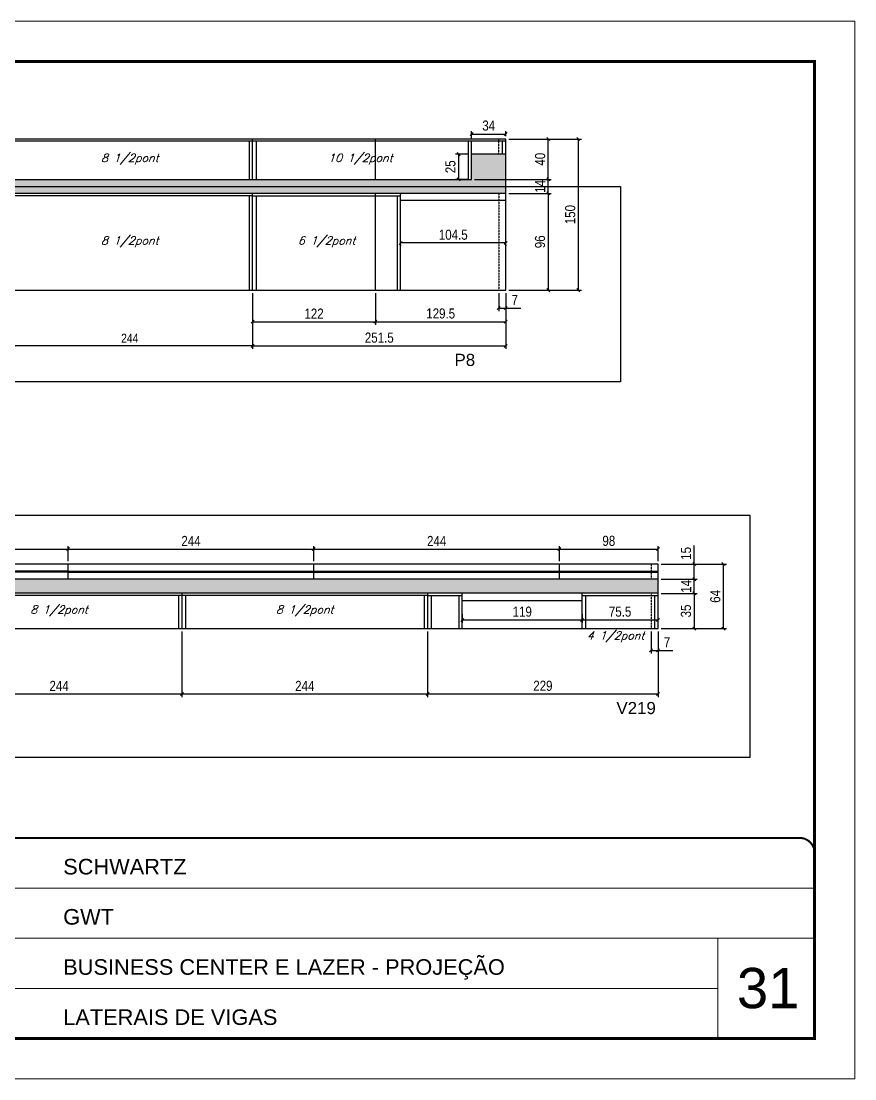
# Model space of a CAD drawing. Extents: x 2603 to 22413, y 1253 to 30260.
# Drawn here: x 6443 to 7271, y 20779 to 21829 of the extents above; entities that cross this region are included whole.
import ezdxf

# ---------------------------------------------------------------- set-up
doc = ezdxf.new("R2010")
doc.units = 0
for name, pattern in [('CONTINUO', [0]), ('DASHED', [0.75, 0.5, -0.25]), ('HIDDEN', [0.375, 0.25, -0.125])]:
    doc.linetypes.add(name, pattern=pattern)
for name, color, linetype in [('5', 5, 'Continuous'), ('COTA', 241, 'Continuous'), ('Painéis', 200, 'Continuous'), ('SARR_2.2x7', 40, 'Continuous'), ('SARR_3.5x7', 81, 'Continuous'), ('texto', 7, 'Continuous')]:
    doc.layers.add(name, color=color, linetype=linetype)
for name, color, linetype, lineweight in [('CARIMBO', 255, 'Continuous', 9), ('Folhas', 255, 'Continuous', 9), ('SARRAFO DE PRESSAO', 251, 'DASHED', 9)]:
    doc.layers.add(name, color=color, linetype=linetype, lineweight=lineweight)
doc.styles.add('ARIAL', font='arial.ttf')
doc.styles.add('COTA TECNICA', font='techl___.ttf', dxfattribs={"height": 10})
doc.styles.add('COTA TECNICA-50', font='techl___.ttf', dxfattribs={"height": 9})
doc.styles.add('Romans', font='romans.shx')
doc.styles.get("Standard").update_dxf_attribs({"font": 'arial.ttf'})
doc.dimstyles.new('COTA PAINEL-50', dxfattribs={"dimtxt": 9, "dimasz": 3, "dimexe": 3, "dimexo": 3, "dimgap": 3, "dimtad": 1, "dimdec": 1, "dimzin": 12, "dimdsep": 46, "dimtxsty": 'COTA TECNICA-50', "dimblk1": 'OBLIQUE', "dimblk2": 'OBLIQUE', "dimsah": 1, "dimcen": 0.9, "dimclrd": 4, "dimclre": 4, "dimclrt": 240, "dimadec": 1, "dimazin": 3, "dimtfac": 1, "dimtdec": 1, "dimtmove": 0, "dimatfit": 3, "dimfxl": 1, "dimtolj": 1, "dimtzin": 12, "dimarcsym": 0})
doc.dimstyles.new('PAINEL', dxfattribs={"dimtxt": 10, "dimasz": 3, "dimexe": 3, "dimexo": 3, "dimgap": 3, "dimtad": 1, "dimdec": 1, "dimzin": 12, "dimdsep": 46, "dimtxsty": 'COTA TECNICA', "dimblk1": 'OBLIQUE', "dimblk2": 'OBLIQUE', "dimsah": 1, "dimcen": 0.9, "dimclrd": 4, "dimclre": 4, "dimclrt": 240, "dimadec": 1, "dimazin": 3, "dimtfac": 1, "dimtdec": 1, "dimtmove": 0, "dimatfit": 3, "dimfxl": 1, "dimtolj": 1, "dimtzin": 12, "dimarcsym": 0})

# ---------------------------------------------------------------- blocks, each defined once
blk = doc.blocks.new('9999999999')
at = {"color": 30, "linetype": 'CONTINUO'}
for p, q in [((98564.6, 34379.6), (99584, 34379.6)), ((98564.6, 34329.8), (99488, 34329.8)), ((99584, 34329.8), (99488, 34329.8)), ((99488, 34329.8), (99488, 34230.2)), ((98564.6, 34280), (99488, 34280))]:
    blk.add_line(p, q, dxfattribs=at)
at = {"color": 30, "linetype": 'CONTINUO', "const_width": 2}
blk.add_lwpolyline([(99584, 34230.2), (99584, 34414.4, 0.414214), (99569, 34429.4), (98229, 34429.4, 0.414214), (98214, 34414.4), (98214, 34245.2, 0.414214), (98229, 34230.2), (99584, 34230.2)], format="xyb", dxfattribs=at)
at = {"layer": 'Folhas'}
blk.add_lwpolyline([(98139, 34190.2), (99624, 34190.2), (99624, 35240.2), (98139, 35240.2)], close=True, dxfattribs=at)
at = {"layer": 'Folhas', "color": 30, "const_width": 3}
blk.add_lwpolyline([(98214, 34230.2), (99584, 34230.2), (99584, 35200.2), (98214, 35200.2)], close=True, dxfattribs=at)
at = {"color": 7, "linetype": 'Continuous', "ltscale": 5, "style": 'ARIAL'}
for s, height, p in [('SCHWARTZ', 15.48, (98837.7, 34393.1)), ('GWT', 15.48, (98837.7, 34343.3)), ('BUSINESS CENTER E LAZER - PROJEÇÃO', 15.483, (98837.7, 34293.5)), ('LATERAIS DE VIGAS', 15.483, (98837.7, 34243.7))]:
    blk.add_text(s, height=height, dxfattribs=at).set_placement(p)
blk = doc.blocks.new('_Oblique')
at = {"color": 0, "linetype": 'ByBlock', "lineweight": -2}
blk.add_line((-0.5, -0.5), (0.5, 0.5), dxfattribs=at)
blk = doc.blocks.new('*D447')
at = {"layer": 'COTA', "color": 4, "linetype": 'ByBlock', "lineweight": -2, "transparency": 16777216}
for p, q in [((6429.3, 21559.1), (6429.3, 21503.8)), ((6673.3, 21559.1), (6673.3, 21503.8)), ((6673.3, 21506.8), (6429.3, 21506.8))]:
    blk.add_line(p, q, dxfattribs=at)
at = {"layer": 'Defpoints', "color": 0, "linetype": 'ByBlock', "transparency": 16777216}
for p in [(6429.3, 21562.1), (6673.3, 21562.1), (6429.3, 21506.8)]:
    blk.add_point(p, dxfattribs=at)
at = {"layer": 'COTA', "color": 4, "linetype": 'ByBlock', "lineweight": -2, "transparency": 16777216, "xscale": 3, "yscale": 3, "zscale": 3, "rotation": 180}
blk.add_blockref('_Oblique', (6429.3, 21506.8), dxfattribs=at)
at = {"layer": 'COTA', "color": 4, "linetype": 'ByBlock', "lineweight": -2, "transparency": 16777216, "xscale": 3, "yscale": 3, "zscale": 3}
blk.add_blockref('_Oblique', (6673.3, 21506.8), dxfattribs=at)
at = {"layer": 'COTA', "color": 240, "linetype": 'ByBlock', "transparency": 16777216, "insert": (6551.3, 21514.4), "char_height": 9, "attachment_point": 5, "style": 'COTA TECNICA-50'}
blk.add_mtext('\\A1;244', dxfattribs=at)
blk = doc.blocks.new('*D449')
at = {"layer": 'COTA', "color": 4, "linetype": 'ByBlock', "lineweight": -2, "transparency": 16777216}
for p, q in [((6673.3, 21559.1), (6673.3, 21503.8)), ((6924.8, 21559.1), (6924.8, 21503.8)), ((6673.3, 21506.8), (6924.8, 21506.8))]:
    blk.add_line(p, q, dxfattribs=at)
at = {"layer": 'Defpoints', "color": 0, "linetype": 'ByBlock', "transparency": 16777216}
for p in [(6673.3, 21562.1), (6924.8, 21562.1), (6924.8, 21506.8)]:
    blk.add_point(p, dxfattribs=at)
at = {"layer": 'COTA', "color": 4, "linetype": 'ByBlock', "lineweight": -2, "transparency": 16777216, "xscale": 3, "yscale": 3, "zscale": 3, "rotation": 180}
blk.add_blockref('_Oblique', (6673.3, 21506.8), dxfattribs=at)
at = {"layer": 'COTA', "color": 4, "linetype": 'ByBlock', "lineweight": -2, "transparency": 16777216, "xscale": 3, "yscale": 3, "zscale": 3}
blk.add_blockref('_Oblique', (6924.8, 21506.8), dxfattribs=at)
at = {"layer": 'COTA', "color": 240, "linetype": 'ByBlock', "transparency": 16777216, "insert": (6799.1, 21514.9), "char_height": 10, "attachment_point": 5, "style": 'COTA TECNICA'}
blk.add_mtext('\\A1;251.5', dxfattribs=at)
blk = doc.blocks.new('*D2458')
at = {"layer": 'COTA', "color": 4, "linetype": 'ByBlock', "lineweight": -2, "transparency": 16777216}
for p, q in [((6890.8, 21712.9), (6890.8, 21720.1)), ((6890.8, 21717.1), (6924.8, 21717.1)), ((6924.8, 21715.1), (6924.8, 21720.1))]:
    blk.add_line(p, q, dxfattribs=at)
at = {"layer": 'Defpoints', "color": 0, "linetype": 'ByBlock', "transparency": 16777216}
for p in [(6924.8, 21717.1), (6890.8, 21709.9), (6924.8, 21712.1)]:
    blk.add_point(p, dxfattribs=at)
at = {"layer": 'COTA', "color": 4, "linetype": 'ByBlock', "lineweight": -2, "transparency": 16777216, "xscale": 3, "yscale": 3, "zscale": 3, "rotation": 180}
blk.add_blockref('_Oblique', (6890.8, 21717.1), dxfattribs=at)
at = {"layer": 'COTA', "color": 4, "linetype": 'ByBlock', "lineweight": -2, "transparency": 16777216, "xscale": 3, "yscale": 3, "zscale": 3}
blk.add_blockref('_Oblique', (6924.8, 21717.1), dxfattribs=at)
at = {"layer": 'COTA', "color": 240, "linetype": 'ByBlock', "transparency": 16777216, "insert": (6907.8, 21725.4), "char_height": 10, "attachment_point": 5, "style": 'COTA TECNICA'}
blk.add_mtext('\\A1;34', dxfattribs=at)
blk = doc.blocks.new('*D2459')
at = {"layer": 'COTA', "color": 4, "linetype": 'ByBlock', "lineweight": -2, "transparency": 16777216}
for p, q in [((6887.8, 21697.1), (6874.9, 21697.1)), ((6877.9, 21697.1), (6877.9, 21672.1)), ((6887.8, 21672.1), (6874.9, 21672.1))]:
    blk.add_line(p, q, dxfattribs=at)
at = {"layer": 'Defpoints', "color": 0, "linetype": 'ByBlock', "transparency": 16777216}
for p in [(6890.8, 21697.1), (6877.9, 21672.1), (6890.8, 21672.1)]:
    blk.add_point(p, dxfattribs=at)
at = {"layer": 'COTA', "color": 4, "linetype": 'ByBlock', "lineweight": -2, "transparency": 16777216, "xscale": 3, "yscale": 3, "zscale": 3}
for p, rotation in [((6877.9, 21697.1), 90), ((6877.9, 21672.1), 270)]:
    blk.add_blockref('_Oblique', p, dxfattribs=dict(at, rotation=rotation))
at = {"layer": 'COTA', "color": 240, "linetype": 'ByBlock', "transparency": 16777216, "insert": (6869.8, 21684.6), "char_height": 10, "attachment_point": 5, "rotation": 90, "style": 'COTA TECNICA'}
blk.add_mtext('\\A1;25', dxfattribs=at)
blk = doc.blocks.new('*D2460')
at = {"layer": 'COTA', "color": 4, "linetype": 'ByBlock', "lineweight": -2, "transparency": 16777216}
for p, q in [((6917.8, 21559.1), (6917.8, 21541.3)), ((6924.8, 21559.1), (6924.8, 21541.3)), ((6917.8, 21544.3), (6924.8, 21544.3)), ((6924.8, 21544.3), (6939.6, 21544.3))]:
    blk.add_line(p, q, dxfattribs=at)
at = {"layer": 'Defpoints', "color": 0, "linetype": 'ByBlock', "transparency": 16777216}
for p in [(6917.8, 21562.1), (6924.8, 21562.1), (6924.8, 21544.3)]:
    blk.add_point(p, dxfattribs=at)
at = {"layer": 'COTA', "color": 4, "linetype": 'ByBlock', "lineweight": -2, "transparency": 16777216, "xscale": 3, "yscale": 3, "zscale": 3, "rotation": 180}
blk.add_blockref('_Oblique', (6917.8, 21544.3), dxfattribs=at)
at = {"layer": 'COTA', "color": 4, "linetype": 'ByBlock', "lineweight": -2, "transparency": 16777216, "xscale": 3, "yscale": 3, "zscale": 3}
blk.add_blockref('_Oblique', (6924.8, 21544.3), dxfattribs=at)
at = {"layer": 'COTA', "color": 240, "linetype": 'ByBlock', "transparency": 16777216, "insert": (6933.7, 21552.4), "char_height": 10, "attachment_point": 5, "style": 'COTA TECNICA'}
blk.add_mtext('\\A1;7', dxfattribs=at)
blk = doc.blocks.new('*D2493')
at = {"layer": 'COTA', "color": 4, "linetype": 'ByBlock', "lineweight": -2, "transparency": 16777216}
for p, q in [((6927.8, 21658.1), (6970, 21658.1)), ((6967, 21658.1), (6967, 21562.1)), ((6927.8, 21562.1), (6970, 21562.1))]:
    blk.add_line(p, q, dxfattribs=at)
at = {"layer": 'Defpoints', "color": 0, "linetype": 'ByBlock', "transparency": 16777216}
for p in [(6924.8, 21658.1), (6924.8, 21562.1), (6967, 21562.1)]:
    blk.add_point(p, dxfattribs=at)
at = {"layer": 'COTA', "color": 4, "linetype": 'ByBlock', "lineweight": -2, "transparency": 16777216, "xscale": 3, "yscale": 3, "zscale": 3}
for p, rotation in [((6967, 21658.1), 90), ((6967, 21562.1), 270)]:
    blk.add_blockref('_Oblique', p, dxfattribs=dict(at, rotation=rotation))
at = {"layer": 'COTA', "color": 240, "linetype": 'ByBlock', "transparency": 16777216, "insert": (6958.8, 21610.1), "char_height": 10, "attachment_point": 5, "rotation": 90, "style": 'COTA TECNICA'}
blk.add_mtext('\\A1;96', dxfattribs=at)
blk = doc.blocks.new('*D2494')
at = {"layer": 'COTA', "color": 4, "linetype": 'ByBlock', "lineweight": -2, "transparency": 16777216}
for p, q in [((6893.8, 21672.1), (6970, 21672.1)), ((6967, 21658.1), (6967, 21672.1)), ((6927.8, 21658.1), (6970, 21658.1))]:
    blk.add_line(p, q, dxfattribs=at)
at = {"layer": 'Defpoints', "color": 0, "linetype": 'ByBlock', "transparency": 16777216}
for p in [(6890.8, 21672.1), (6967, 21672.1), (6924.8, 21658.1)]:
    blk.add_point(p, dxfattribs=at)
at = {"layer": 'COTA', "color": 4, "linetype": 'ByBlock', "lineweight": -2, "transparency": 16777216, "xscale": 3, "yscale": 3, "zscale": 3}
for p, rotation in [((6967, 21672.1), 90), ((6967, 21658.1), 270)]:
    blk.add_blockref('_Oblique', p, dxfattribs=dict(at, rotation=rotation))
at = {"layer": 'COTA', "color": 240, "linetype": 'ByBlock', "transparency": 16777216, "insert": (6958.9, 21665.1), "char_height": 10, "attachment_point": 5, "rotation": 90, "style": 'COTA TECNICA'}
blk.add_mtext('\\A1;14', dxfattribs=at)
blk = doc.blocks.new('*D2495')
at = {"layer": 'COTA', "color": 4, "linetype": 'ByBlock', "lineweight": -2, "transparency": 16777216}
for p, q in [((6927.8, 21712.1), (6970, 21712.1)), ((6967, 21672.1), (6967, 21712.1)), ((6893.8, 21672.1), (6970, 21672.1))]:
    blk.add_line(p, q, dxfattribs=at)
at = {"layer": 'Defpoints', "color": 0, "linetype": 'ByBlock', "transparency": 16777216}
for p in [(6924.8, 21712.1), (6967, 21712.1), (6890.8, 21672.1)]:
    blk.add_point(p, dxfattribs=at)
at = {"layer": 'COTA', "color": 4, "linetype": 'ByBlock', "lineweight": -2, "transparency": 16777216, "xscale": 3, "yscale": 3, "zscale": 3}
for p, rotation in [((6967, 21712.1), 90), ((6967, 21672.1), 270)]:
    blk.add_blockref('_Oblique', p, dxfattribs=dict(at, rotation=rotation))
at = {"layer": 'COTA', "color": 240, "linetype": 'ByBlock', "transparency": 16777216, "insert": (6958.9, 21692.1), "char_height": 10, "attachment_point": 5, "rotation": 90, "style": 'COTA TECNICA'}
blk.add_mtext('\\A1;40', dxfattribs=at)
blk = doc.blocks.new('*D2496')
at = {"layer": 'COTA', "color": 4, "linetype": 'ByBlock', "lineweight": -2, "transparency": 16777216}
for p, q in [((6927.8, 21712.1), (6999.9, 21712.1)), ((6996.9, 21562.1), (6996.9, 21712.1)), ((6927.8, 21562.1), (6999.9, 21562.1))]:
    blk.add_line(p, q, dxfattribs=at)
at = {"layer": 'Defpoints', "color": 0, "linetype": 'ByBlock', "transparency": 16777216}
for p in [(6924.8, 21712.1), (6996.9, 21712.1), (6924.8, 21562.1)]:
    blk.add_point(p, dxfattribs=at)
at = {"layer": 'COTA', "color": 4, "linetype": 'ByBlock', "lineweight": -2, "transparency": 16777216, "xscale": 3, "yscale": 3, "zscale": 3}
for p, rotation in [((6996.9, 21712.1), 90), ((6996.9, 21562.1), 270)]:
    blk.add_blockref('_Oblique', p, dxfattribs=dict(at, rotation=rotation))
at = {"layer": 'COTA', "color": 240, "linetype": 'ByBlock', "transparency": 16777216, "insert": (6988.8, 21637.1), "char_height": 10, "attachment_point": 5, "rotation": 90, "style": 'COTA TECNICA'}
blk.add_mtext('\\A1;150', dxfattribs=at)
blk = doc.blocks.new('*D2497')
at = {"layer": 'COTA', "color": 4, "linetype": 'ByBlock', "lineweight": -2, "transparency": 16777216}
for p, q in [((6924.8, 21609), (6820.3, 21609)), ((6820.3, 21607.1), (6820.3, 21606)), ((6924.8, 21607.1), (6924.8, 21606))]:
    blk.add_line(p, q, dxfattribs=at)
at = {"layer": 'Defpoints', "color": 0, "linetype": 'ByBlock', "transparency": 16777216}
for p in [(6820.3, 21610.1), (6924.8, 21610.1), (6820.3, 21609)]:
    blk.add_point(p, dxfattribs=at)
at = {"layer": 'COTA', "color": 4, "linetype": 'ByBlock', "lineweight": -2, "transparency": 16777216, "xscale": 3, "yscale": 3, "zscale": 3, "rotation": 180}
blk.add_blockref('_Oblique', (6820.3, 21609), dxfattribs=at)
at = {"layer": 'COTA', "color": 4, "linetype": 'ByBlock', "lineweight": -2, "transparency": 16777216, "xscale": 3, "yscale": 3, "zscale": 3}
blk.add_blockref('_Oblique', (6924.8, 21609), dxfattribs=at)
at = {"layer": 'COTA', "color": 240, "linetype": 'ByBlock', "transparency": 16777216, "insert": (6872.6, 21617.1), "char_height": 10, "attachment_point": 5, "style": 'COTA TECNICA'}
blk.add_mtext('\\A1;104.5', dxfattribs=at)
blk = doc.blocks.new('*D2498')
at = {"layer": 'COTA', "color": 4, "linetype": 'ByBlock', "lineweight": -2, "transparency": 16777216}
for p, q in [((6359.1, 21223.1), (6359.1, 21158.2)), ((6603.1, 21223.1), (6603.1, 21158.2)), ((6359.1, 21161.2), (6603.1, 21161.2))]:
    blk.add_line(p, q, dxfattribs=at)
at = {"layer": 'Defpoints', "color": 0, "linetype": 'ByBlock', "transparency": 16777216}
for p in [(6359.1, 21226.1), (6603.1, 21226.1), (6603.1, 21161.2)]:
    blk.add_point(p, dxfattribs=at)
at = {"layer": 'COTA', "color": 4, "linetype": 'ByBlock', "lineweight": -2, "transparency": 16777216, "xscale": 3, "yscale": 3, "zscale": 3, "rotation": 180}
blk.add_blockref('_Oblique', (6359.1, 21161.2), dxfattribs=at)
at = {"layer": 'COTA', "color": 4, "linetype": 'ByBlock', "lineweight": -2, "transparency": 16777216, "xscale": 3, "yscale": 3, "zscale": 3}
blk.add_blockref('_Oblique', (6603.1, 21161.2), dxfattribs=at)
at = {"layer": 'COTA', "color": 240, "linetype": 'ByBlock', "transparency": 16777216, "insert": (6481.1, 21169.2), "char_height": 10, "attachment_point": 5, "style": 'COTA TECNICA'}
blk.add_mtext('\\A1;244', dxfattribs=at)
blk = doc.blocks.new('*D2499')
at = {"layer": 'COTA', "color": 4, "linetype": 'ByBlock', "lineweight": -2, "transparency": 16777216}
for p, q in [((6603.1, 21223.1), (6603.1, 21158.2)), ((6847.1, 21223.1), (6847.1, 21158.2)), ((6603.1, 21161.2), (6847.1, 21161.2))]:
    blk.add_line(p, q, dxfattribs=at)
at = {"layer": 'Defpoints', "color": 0, "linetype": 'ByBlock', "transparency": 16777216}
for p in [(6603.1, 21226.1), (6847.1, 21226.1), (6847.1, 21161.2)]:
    blk.add_point(p, dxfattribs=at)
at = {"layer": 'COTA', "color": 4, "linetype": 'ByBlock', "lineweight": -2, "transparency": 16777216, "xscale": 3, "yscale": 3, "zscale": 3, "rotation": 180}
blk.add_blockref('_Oblique', (6603.1, 21161.2), dxfattribs=at)
at = {"layer": 'COTA', "color": 4, "linetype": 'ByBlock', "lineweight": -2, "transparency": 16777216, "xscale": 3, "yscale": 3, "zscale": 3}
blk.add_blockref('_Oblique', (6847.1, 21161.2), dxfattribs=at)
at = {"layer": 'COTA', "color": 240, "linetype": 'ByBlock', "transparency": 16777216, "insert": (6725.1, 21169.2), "char_height": 10, "attachment_point": 5, "style": 'COTA TECNICA'}
blk.add_mtext('\\A1;244', dxfattribs=at)
blk = doc.blocks.new('*D2500')
at = {"layer": 'COTA', "color": 4, "linetype": 'ByBlock', "lineweight": -2, "transparency": 16777216}
for p, q in [((6847.1, 21223.1), (6847.1, 21158.2)), ((7076.1, 21223.1), (7076.1, 21158.2)), ((6847.1, 21161.2), (7076.1, 21161.2))]:
    blk.add_line(p, q, dxfattribs=at)
at = {"layer": 'Defpoints', "color": 0, "linetype": 'ByBlock', "transparency": 16777216}
for p in [(6847.1, 21226.1), (7076.1, 21226.1), (7076.1, 21161.2)]:
    blk.add_point(p, dxfattribs=at)
at = {"layer": 'COTA', "color": 4, "linetype": 'ByBlock', "lineweight": -2, "transparency": 16777216, "xscale": 3, "yscale": 3, "zscale": 3, "rotation": 180}
blk.add_blockref('_Oblique', (6847.1, 21161.2), dxfattribs=at)
at = {"layer": 'COTA', "color": 4, "linetype": 'ByBlock', "lineweight": -2, "transparency": 16777216, "xscale": 3, "yscale": 3, "zscale": 3}
blk.add_blockref('_Oblique', (7076.1, 21161.2), dxfattribs=at)
at = {"layer": 'COTA', "color": 240, "linetype": 'ByBlock', "transparency": 16777216, "insert": (6961.6, 21169.3), "char_height": 10, "attachment_point": 5, "style": 'COTA TECNICA'}
blk.add_mtext('\\A1;229', dxfattribs=at)
blk = doc.blocks.new('*D2501')
at = {"layer": 'COTA', "color": 4, "linetype": 'ByBlock', "lineweight": -2, "transparency": 16777216}
for p, q in [((6246.1, 21293.1), (6246.1, 21308.1)), ((6246.1, 21305.1), (6490.1, 21305.1)), ((6490.1, 21293.1), (6490.1, 21308.1))]:
    blk.add_line(p, q, dxfattribs=at)
at = {"layer": 'Defpoints', "color": 0, "linetype": 'ByBlock', "transparency": 16777216}
for p in [(6490.1, 21305.1), (6246.1, 21290.1), (6490.1, 21290.1)]:
    blk.add_point(p, dxfattribs=at)
at = {"layer": 'COTA', "color": 4, "linetype": 'ByBlock', "lineweight": -2, "transparency": 16777216, "xscale": 3, "yscale": 3, "zscale": 3, "rotation": 180}
blk.add_blockref('_Oblique', (6246.1, 21305.1), dxfattribs=at)
at = {"layer": 'COTA', "color": 4, "linetype": 'ByBlock', "lineweight": -2, "transparency": 16777216, "xscale": 3, "yscale": 3, "zscale": 3}
blk.add_blockref('_Oblique', (6490.1, 21305.1), dxfattribs=at)
at = {"layer": 'COTA', "color": 240, "linetype": 'ByBlock', "transparency": 16777216, "insert": (6368.1, 21313.1), "char_height": 10, "attachment_point": 5, "style": 'COTA TECNICA'}
blk.add_mtext('\\A1;244', dxfattribs=at)
blk = doc.blocks.new('*D2502')
at = {"layer": 'COTA', "color": 4, "linetype": 'ByBlock', "lineweight": -2, "transparency": 16777216}
for p, q in [((6490.1, 21293.1), (6490.1, 21308.1)), ((6490.1, 21305.1), (6734.1, 21305.1)), ((6734.1, 21293.1), (6734.1, 21308.1))]:
    blk.add_line(p, q, dxfattribs=at)
at = {"layer": 'Defpoints', "color": 0, "linetype": 'ByBlock', "transparency": 16777216}
for p in [(6734.1, 21305.1), (6490.1, 21290.1), (6734.1, 21290.1)]:
    blk.add_point(p, dxfattribs=at)
at = {"layer": 'COTA', "color": 4, "linetype": 'ByBlock', "lineweight": -2, "transparency": 16777216, "xscale": 3, "yscale": 3, "zscale": 3, "rotation": 180}
blk.add_blockref('_Oblique', (6490.1, 21305.1), dxfattribs=at)
at = {"layer": 'COTA', "color": 4, "linetype": 'ByBlock', "lineweight": -2, "transparency": 16777216, "xscale": 3, "yscale": 3, "zscale": 3}
blk.add_blockref('_Oblique', (6734.1, 21305.1), dxfattribs=at)
at = {"layer": 'COTA', "color": 240, "linetype": 'ByBlock', "transparency": 16777216, "insert": (6612.1, 21313.1), "char_height": 10, "attachment_point": 5, "style": 'COTA TECNICA'}
blk.add_mtext('\\A1;244', dxfattribs=at)
blk = doc.blocks.new('*D2503')
at = {"layer": 'COTA', "color": 4, "linetype": 'ByBlock', "lineweight": -2, "transparency": 16777216}
for p, q in [((6734.1, 21293.1), (6734.1, 21308.1)), ((6734.1, 21305.1), (6978.1, 21305.1)), ((6978.1, 21293.1), (6978.1, 21308.1))]:
    blk.add_line(p, q, dxfattribs=at)
at = {"layer": 'Defpoints', "color": 0, "linetype": 'ByBlock', "transparency": 16777216}
for p in [(6978.1, 21305.1), (6734.1, 21290.1), (6978.1, 21290.1)]:
    blk.add_point(p, dxfattribs=at)
at = {"layer": 'COTA', "color": 4, "linetype": 'ByBlock', "lineweight": -2, "transparency": 16777216, "xscale": 3, "yscale": 3, "zscale": 3, "rotation": 180}
blk.add_blockref('_Oblique', (6734.1, 21305.1), dxfattribs=at)
at = {"layer": 'COTA', "color": 4, "linetype": 'ByBlock', "lineweight": -2, "transparency": 16777216, "xscale": 3, "yscale": 3, "zscale": 3}
blk.add_blockref('_Oblique', (6978.1, 21305.1), dxfattribs=at)
at = {"layer": 'COTA', "color": 240, "linetype": 'ByBlock', "transparency": 16777216, "insert": (6856.1, 21313.1), "char_height": 10, "attachment_point": 5, "style": 'COTA TECNICA'}
blk.add_mtext('\\A1;244', dxfattribs=at)
blk = doc.blocks.new('*D2504')
at = {"layer": 'COTA', "color": 4, "linetype": 'ByBlock', "lineweight": -2, "transparency": 16777216}
for p, q in [((6978.1, 21293.1), (6978.1, 21308.1)), ((6978.1, 21305.1), (7076.1, 21305.1)), ((7076.1, 21293.1), (7076.1, 21308.1))]:
    blk.add_line(p, q, dxfattribs=at)
at = {"layer": 'Defpoints', "color": 0, "linetype": 'ByBlock', "transparency": 16777216}
for p in [(7076.1, 21305.1), (6978.1, 21290.1), (7076.1, 21290.1)]:
    blk.add_point(p, dxfattribs=at)
at = {"layer": 'COTA', "color": 4, "linetype": 'ByBlock', "lineweight": -2, "transparency": 16777216, "xscale": 3, "yscale": 3, "zscale": 3, "rotation": 180}
blk.add_blockref('_Oblique', (6978.1, 21305.1), dxfattribs=at)
at = {"layer": 'COTA', "color": 4, "linetype": 'ByBlock', "lineweight": -2, "transparency": 16777216, "xscale": 3, "yscale": 3, "zscale": 3}
blk.add_blockref('_Oblique', (7076.1, 21305.1), dxfattribs=at)
at = {"layer": 'COTA', "color": 240, "linetype": 'ByBlock', "transparency": 16777216, "insert": (7027.1, 21313.2), "char_height": 10, "attachment_point": 5, "style": 'COTA TECNICA'}
blk.add_mtext('\\A1;98', dxfattribs=at)
blk = doc.blocks.new('*D2505')
at = {"layer": 'COTA', "color": 4, "linetype": 'ByBlock', "lineweight": -2, "transparency": 16777216}
for p, q in [((7079.1, 21261.1), (7114.9, 21261.1)), ((7111.9, 21261.1), (7111.9, 21226.1)), ((7079.1, 21226.1), (7114.9, 21226.1))]:
    blk.add_line(p, q, dxfattribs=at)
at = {"layer": 'Defpoints', "color": 0, "linetype": 'ByBlock', "transparency": 16777216}
for p in [(7076.1, 21261.1), (7076.1, 21226.1), (7111.9, 21226.1)]:
    blk.add_point(p, dxfattribs=at)
at = {"layer": 'COTA', "color": 4, "linetype": 'ByBlock', "lineweight": -2, "transparency": 16777216, "xscale": 3, "yscale": 3, "zscale": 3}
for p, rotation in [((7111.9, 21261.1), 90), ((7111.9, 21226.1), 270)]:
    blk.add_blockref('_Oblique', p, dxfattribs=dict(at, rotation=rotation))
at = {"layer": 'COTA', "color": 240, "linetype": 'ByBlock', "transparency": 16777216, "insert": (7103.7, 21243.6), "char_height": 10, "attachment_point": 5, "rotation": 90, "style": 'COTA TECNICA'}
blk.add_mtext('\\A1;35', dxfattribs=at)
blk = doc.blocks.new('*D2506')
at = {"layer": 'COTA', "color": 4, "linetype": 'ByBlock', "lineweight": -2, "transparency": 16777216}
for p, q in [((7079.1, 21275.1), (7114.9, 21275.1)), ((7111.9, 21261.1), (7111.9, 21275.1)), ((7079.1, 21261.1), (7114.9, 21261.1))]:
    blk.add_line(p, q, dxfattribs=at)
at = {"layer": 'Defpoints', "color": 0, "linetype": 'ByBlock', "transparency": 16777216}
for p in [(7076.1, 21275.1), (7111.9, 21275.1), (7076.1, 21261.1)]:
    blk.add_point(p, dxfattribs=at)
at = {"layer": 'COTA', "color": 4, "linetype": 'ByBlock', "lineweight": -2, "transparency": 16777216, "xscale": 3, "yscale": 3, "zscale": 3}
for p, rotation in [((7111.9, 21275.1), 90), ((7111.9, 21261.1), 270)]:
    blk.add_blockref('_Oblique', p, dxfattribs=dict(at, rotation=rotation))
at = {"layer": 'COTA', "color": 240, "linetype": 'ByBlock', "transparency": 16777216, "insert": (7103.9, 21268.1), "char_height": 10, "attachment_point": 5, "rotation": 90, "style": 'COTA TECNICA'}
blk.add_mtext('\\A1;14', dxfattribs=at)
blk = doc.blocks.new('*D2507')
at = {"layer": 'COTA', "color": 4, "linetype": 'ByBlock', "lineweight": -2, "transparency": 16777216}
for p, q in [((7111.9, 21290.1), (7111.9, 21308.5)), ((7079.1, 21290.1), (7114.9, 21290.1)), ((7111.9, 21275.1), (7111.9, 21290.1)), ((7079.1, 21275.1), (7114.9, 21275.1))]:
    blk.add_line(p, q, dxfattribs=at)
at = {"layer": 'Defpoints', "color": 0, "linetype": 'ByBlock', "transparency": 16777216}
for p in [(7076.1, 21290.1), (7111.9, 21290.1), (7076.1, 21275.1)]:
    blk.add_point(p, dxfattribs=at)
at = {"layer": 'COTA', "color": 4, "linetype": 'ByBlock', "lineweight": -2, "transparency": 16777216, "xscale": 3, "yscale": 3, "zscale": 3}
for p, rotation in [((7111.9, 21290.1), 90), ((7111.9, 21275.1), 270)]:
    blk.add_blockref('_Oblique', p, dxfattribs=dict(at, rotation=rotation))
at = {"layer": 'COTA', "color": 240, "linetype": 'ByBlock', "transparency": 16777216, "insert": (7103.8, 21300.8), "char_height": 10, "attachment_point": 5, "rotation": 90, "style": 'COTA TECNICA'}
blk.add_mtext('\\A1;15', dxfattribs=at)
blk = doc.blocks.new('*D2510')
at = {"layer": 'COTA', "color": 4, "linetype": 'ByBlock', "lineweight": -2, "transparency": 16777216}
for p, q in [((7079.1, 21290.1), (7144, 21290.1)), ((7141, 21226.1), (7141, 21290.1)), ((7079.1, 21226.1), (7144, 21226.1))]:
    blk.add_line(p, q, dxfattribs=at)
at = {"layer": 'Defpoints', "color": 0, "linetype": 'ByBlock', "transparency": 16777216}
for p in [(7076.1, 21290.1), (7141, 21290.1), (7076.1, 21226.1)]:
    blk.add_point(p, dxfattribs=at)
at = {"layer": 'COTA', "color": 4, "linetype": 'ByBlock', "lineweight": -2, "transparency": 16777216, "xscale": 3, "yscale": 3, "zscale": 3}
for p, rotation in [((7141, 21290.1), 90), ((7141, 21226.1), 270)]:
    blk.add_blockref('_Oblique', p, dxfattribs=dict(at, rotation=rotation))
at = {"layer": 'COTA', "color": 240, "linetype": 'ByBlock', "transparency": 16777216, "insert": (7132.9, 21258.1), "char_height": 10, "attachment_point": 5, "rotation": 90, "style": 'COTA TECNICA'}
blk.add_mtext('\\A1;64', dxfattribs=at)
blk = doc.blocks.new('*D2511')
at = {"layer": 'COTA', "color": 4, "linetype": 'ByBlock', "lineweight": -2, "transparency": 16777216}
for p, q in [((7069.1, 21223.1), (7069.1, 21201.5)), ((7076.1, 21223.1), (7076.1, 21201.5)), ((7069.1, 21204.5), (7076.1, 21204.5)), ((7076.1, 21204.5), (7090.8, 21204.5))]:
    blk.add_line(p, q, dxfattribs=at)
at = {"layer": 'Defpoints', "color": 0, "linetype": 'ByBlock', "transparency": 16777216}
for p in [(7069.1, 21226.1), (7076.1, 21226.1), (7076.1, 21204.5)]:
    blk.add_point(p, dxfattribs=at)
at = {"layer": 'COTA', "color": 4, "linetype": 'ByBlock', "lineweight": -2, "transparency": 16777216, "xscale": 3, "yscale": 3, "zscale": 3, "rotation": 180}
blk.add_blockref('_Oblique', (7069.1, 21204.5), dxfattribs=at)
at = {"layer": 'COTA', "color": 4, "linetype": 'ByBlock', "lineweight": -2, "transparency": 16777216, "xscale": 3, "yscale": 3, "zscale": 3}
blk.add_blockref('_Oblique', (7076.1, 21204.5), dxfattribs=at)
at = {"layer": 'COTA', "color": 240, "linetype": 'ByBlock', "transparency": 16777216, "insert": (7084.9, 21212.5), "char_height": 10, "attachment_point": 5, "style": 'COTA TECNICA'}
blk.add_mtext('\\A1;7', dxfattribs=at)
blk = doc.blocks.new('*D2514')
at = {"layer": 'COTA', "color": 4, "linetype": 'ByBlock', "lineweight": -2, "transparency": 16777216}
for p, q in [((6881.6, 21240.6), (6881.6, 21231.8)), ((6881.6, 21234.8), (7000.6, 21234.8)), ((7000.6, 21240.6), (7000.6, 21231.8))]:
    blk.add_line(p, q, dxfattribs=at)
at = {"layer": 'Defpoints', "color": 0, "linetype": 'ByBlock', "transparency": 16777216}
for p in [(6881.6, 21243.6), (7000.6, 21243.6), (7000.6, 21234.8)]:
    blk.add_point(p, dxfattribs=at)
at = {"layer": 'COTA', "color": 4, "linetype": 'ByBlock', "lineweight": -2, "transparency": 16777216, "xscale": 3, "yscale": 3, "zscale": 3, "rotation": 180}
blk.add_blockref('_Oblique', (6881.6, 21234.8), dxfattribs=at)
at = {"layer": 'COTA', "color": 4, "linetype": 'ByBlock', "lineweight": -2, "transparency": 16777216, "xscale": 3, "yscale": 3, "zscale": 3}
blk.add_blockref('_Oblique', (7000.6, 21234.8), dxfattribs=at)
at = {"layer": 'COTA', "color": 240, "linetype": 'ByBlock', "transparency": 16777216, "insert": (6941.1, 21242.9), "char_height": 10, "attachment_point": 5, "style": 'COTA TECNICA'}
blk.add_mtext('\\A1;119', dxfattribs=at)
blk = doc.blocks.new('*D2442')
at = {"layer": 'COTA', "color": 4, "linetype": 'ByBlock', "lineweight": -2, "transparency": 16777216}
for p, q in [((7000.6, 21240.6), (7000.6, 21231.8)), ((7000.6, 21234.8), (7076.1, 21234.8))]:
    blk.add_line(p, q, dxfattribs=at)
at = {"layer": 'Defpoints', "color": 0, "linetype": 'ByBlock', "transparency": 16777216}
for p in [(7000.6, 21243.6), (7076.1, 21234.8), (7076.1, 21234.8)]:
    blk.add_point(p, dxfattribs=at)
at = {"layer": 'COTA', "color": 4, "linetype": 'ByBlock', "lineweight": -2, "transparency": 16777216, "xscale": 3, "yscale": 3, "zscale": 3, "rotation": 180}
blk.add_blockref('_Oblique', (7000.6, 21234.8), dxfattribs=at)
at = {"layer": 'COTA', "color": 4, "linetype": 'ByBlock', "lineweight": -2, "transparency": 16777216, "xscale": 3, "yscale": 3, "zscale": 3}
blk.add_blockref('_Oblique', (7076.1, 21234.8), dxfattribs=at)
at = {"layer": 'COTA', "color": 240, "linetype": 'ByBlock', "transparency": 16777216, "insert": (7038.3, 21242.9), "char_height": 10, "attachment_point": 5, "style": 'COTA TECNICA'}
blk.add_mtext('\\A1;75.5', dxfattribs=at)
blk = doc.blocks.new('*D1567')
at = {"layer": 'COTA', "color": 4, "linetype": 'ByBlock', "lineweight": -2, "transparency": 16777216}
for p, q in [((6673.3, 21559.1), (6673.3, 21527.7)), ((6795.3, 21559.1), (6795.3, 21527.7)), ((6673.3, 21530.7), (6795.3, 21530.7))]:
    blk.add_line(p, q, dxfattribs=at)
at = {"layer": 'Defpoints', "color": 0, "linetype": 'ByBlock', "transparency": 16777216}
for p in [(6673.3, 21562.1), (6795.3, 21562.1), (6795.3, 21530.7)]:
    blk.add_point(p, dxfattribs=at)
at = {"layer": 'COTA', "color": 4, "linetype": 'ByBlock', "lineweight": -2, "transparency": 16777216, "xscale": 3, "yscale": 3, "zscale": 3, "rotation": 180}
blk.add_blockref('_Oblique', (6673.3, 21530.7), dxfattribs=at)
at = {"layer": 'COTA', "color": 4, "linetype": 'ByBlock', "lineweight": -2, "transparency": 16777216, "xscale": 3, "yscale": 3, "zscale": 3}
blk.add_blockref('_Oblique', (6795.3, 21530.7), dxfattribs=at)
at = {"layer": 'COTA', "color": 240, "linetype": 'ByBlock', "transparency": 16777216, "insert": (6734.3, 21538.8), "char_height": 10, "attachment_point": 5, "style": 'COTA TECNICA'}
blk.add_mtext('\\A1;122', dxfattribs=at)
blk = doc.blocks.new('*D1568')
at = {"layer": 'COTA', "color": 4, "linetype": 'ByBlock', "lineweight": -2, "transparency": 16777216}
for p, q in [((6795.3, 21559.1), (6795.3, 21527.7)), ((6924.8, 21559.1), (6924.8, 21527.7)), ((6795.3, 21530.7), (6924.8, 21530.7))]:
    blk.add_line(p, q, dxfattribs=at)
at = {"layer": 'Defpoints', "color": 0, "linetype": 'ByBlock', "transparency": 16777216}
for p in [(6795.3, 21562.1), (6924.8, 21562.1), (6924.8, 21530.7)]:
    blk.add_point(p, dxfattribs=at)
at = {"layer": 'COTA', "color": 4, "linetype": 'ByBlock', "lineweight": -2, "transparency": 16777216, "xscale": 3, "yscale": 3, "zscale": 3, "rotation": 180}
blk.add_blockref('_Oblique', (6795.3, 21530.7), dxfattribs=at)
at = {"layer": 'COTA', "color": 4, "linetype": 'ByBlock', "lineweight": -2, "transparency": 16777216, "xscale": 3, "yscale": 3, "zscale": 3}
blk.add_blockref('_Oblique', (6924.8, 21530.7), dxfattribs=at)
at = {"layer": 'COTA', "color": 240, "linetype": 'ByBlock', "transparency": 16777216, "insert": (6860.1, 21538.9), "char_height": 10, "attachment_point": 5, "style": 'COTA TECNICA'}
blk.add_mtext('\\A1;129.5', dxfattribs=at)

msp = doc.modelspace()

# ---------------------------------------------------------------- hatches: boundary and pattern name
at = {"layer": 'COTA', "linetype": 'ByBlock'}
h = msp.add_hatch(dxfattribs=at)
h.set_pattern_fill('AR-CONC', color=256, scale=0.03)
h.set_pattern_definition([(50, (-126418.0314, -5371.0305), (5.46554007, -0.47817257), [0.5715, -6.2865]), (355, (-126418.0314, -5371.0305), (-1.05730264, 5.73170536), [0.4572, -5.02921753]), (100.4514447, (-126417.576, -5371.0704), (4.40823741, 5.25353256), [0.48570026, -5.34270734]), (46.1842, (-126418.0314, -5369.5065), (8.13237123, -1.26126984), [0.85725, -9.42975]), (96.6355576, (-126417.354, -5369.612), (7.122124, 7.42278374), [0.7285507, -8.01406824]), (351.184151, (-126418.031, -5369.5065), (7.122124, 7.42278374), [0.685799, -7.54379196]), (21, (-126417.2694, -5369.8875), (4.54843174, -3.06795595), [0.5715, -6.2865]), (326, (-126417.2694, -5369.8875), (1.85406085, 5.52563898), [0.4572, -5.0292]), (71.451445, (-126416.8904, -5370.143), (6.40249258, 2.45768307), [0.48570026, -5.34269813]), (37.5, (-126418.0314, -5371.0305), (0.092658098, 2.536651166), [0, -4.96824, 0, -5.1054, 0, -5.04825]), (7.5, (-126418.0314, -5371.0305), (2.004589875, 3.005417245), [0, -2.91084, 0, -4.85394, 0, -1.92405]), (327.5, (-126419.7307, -5371.0305), (4.067717855, -0.17186232), [0, -1.905, 0, -5.9436, 0, -7.8867]), (317.5, (-126420.4927, -5371.0305), (4.44387544, 0.76279473), [0, -2.4765, 0, -3.94716, 0, -5.6007])])
h.paths.add_polyline_path([(6890.82, 21672.1), (6185.32, 21672.1), (6185.32, 21658.1), (6924.82, 21658.1), (6924.82, 21697.1), (6890.82, 21697.1)])
h = msp.add_hatch(dxfattribs=at)
h.set_pattern_fill('AR-CONC', color=256, scale=0.03)
h.set_pattern_definition([(50, (-126495.289, -5498.5295), (5.46554007, -0.47817257), [0.5715, -6.2865]), (355, (-126495.289, -5498.5295), (-1.05730264, 5.73170536), [0.4572, -5.02921753]), (100.4514447, (-126494.8334, -5498.5693), (4.40823741, 5.25353256), [0.48570026, -5.34270734]), (46.1842, (-126495.289, -5497.0055), (8.13237123, -1.26126984), [0.85725, -9.42975]), (96.6355576, (-126494.611, -5497.1106), (7.122124, 7.42278374), [0.7285507, -8.01406824]), (351.184151, (-126495.289, -5497.0055), (7.122124, 7.42278374), [0.685799, -7.54379196]), (21, (-126494.527, -5497.3865), (4.54843174, -3.06795595), [0.5715, -6.2865]), (326, (-126494.527, -5497.3865), (1.85406085, 5.52563898), [0.4572, -5.0292]), (71.451445, (-126494.148, -5497.642), (6.40249258, 2.45768307), [0.48570026, -5.34269813]), (37.5, (-126495.2888, -5498.5295), (0.092658098, 2.536651166), [0, -4.96824, 0, -5.1054, 0, -5.04825]), (7.5, (-126495.2888, -5498.5295), (2.004589875, 3.005417245), [0, -2.91084, 0, -4.85394, 0, -1.92405]), (327.5, (-126496.988, -5498.5295), (4.067717855, -0.17186232), [0, -1.905, 0, -5.9436, 0, -7.8867]), (317.5, (-126497.75, -5498.5295), (4.44387544, 0.76279473), [0, -2.4765, 0, -3.94716, 0, -5.6007])])
h.paths.add_polyline_path([(7076.07, 21261.15), (7076.07, 21275.15), (6246.07, 21275.15), (6115.07, 21275.15), (6115.07, 21261.15)])

# ---------------------------------------------------------------- linework, layer by layer
for p, q in [((6890.82, 21697.1), (6890.82, 21709.9)), ((6924.82, 21658.1), (6924.82, 21697.1)), ((6820.32, 21562.1), (6820.32, 21658.1)), ((7076.07, 21261.15), (7076.07, 21275.15)), ((6881.57, 21226.15), (6881.57, 21261.15)), ((7000.57, 21226.15), (7000.57, 21261.15))]:
    msp.add_line(p, q, dxfattribs=at)
at = {"layer": 'COTA'}
for points in [[(6178.43, 21665.11), (7038.77, 21665.11), (7038.77, 21471.23), (6178.43, 21471.23)], [(6342.84, 21338.87), (7167.01, 21338.87), (7167.01, 21098.18), (6342.84, 21098.18)]]:
    msp.add_lwpolyline(points, close=True, dxfattribs=at)
at = {"layer": 'Painéis', "linetype": 'Continuous'}
for p, q in [((6924.82, 21712.1), (6185.32, 21712.1)), ((6673.32, 21672.1), (6673.32, 21712.1)), ((6795.32, 21672.1), (6795.32, 21712.1)), ((6924.82, 21697.1), (6924.82, 21712.1)), ((6924.82, 21697.1), (6890.82, 21697.1)), ((6890.82, 21672.1), (6890.82, 21697.1)), ((6185.32, 21672.1), (6890.82, 21672.1)), ((6924.82, 21658.1), (6185.32, 21658.1)), ((6673.32, 21562.1), (6673.32, 21658.1)), ((6795.32, 21562.1), (6795.32, 21658.1)), ((6924.82, 21562.1), (6924.82, 21658.1)), ((6185.32, 21562.1), (6924.82, 21562.1)), ((7076.07, 21290.15), (6246.07, 21290.15)), ((6490.07, 21275.15), (6490.07, 21290.15)), ((6734.07, 21275.15), (6734.07, 21290.15)), ((6978.07, 21275.15), (6978.07, 21290.15)), ((7076.07, 21275.15), (7076.07, 21290.15)), ((7076.07, 21275.15), (6246.07, 21275.15)), ((7076.07, 21261.15), (6115.07, 21261.15)), ((6603.07, 21261.15), (6603.07, 21226.15)), ((6847.07, 21261.15), (6847.07, 21226.15)), ((7076.07, 21226.15), (7076.07, 21261.15)), ((6246.07, 21226.15), (7076.07, 21226.15))]:
    msp.add_line(p, q, dxfattribs=at)
at = {"layer": 'SARR_2.2x7', "linetype": 'Continuous'}
for p, q in [((6673.32, 21709.9), (6429.32, 21709.9)), ((6924.82, 21709.9), (6673.32, 21709.9)), ((6673.32, 21655.9), (6429.32, 21655.9)), ((6673.32, 21655.9), (6820.32, 21655.9)), ((6924.82, 21651.1), (6820.32, 21651.1)), ((6490.07, 21283.15), (6253.07, 21283.15)), ((6490.07, 21282.15), (6253.07, 21282.15)), ((6490.07, 21283.15), (6734.07, 21283.15)), ((6490.07, 21282.15), (6734.07, 21282.15)), ((6734.07, 21283.15), (6978.07, 21283.15)), ((6734.07, 21282.15), (6978.07, 21282.15)), ((6978.07, 21283.15), (7076.07, 21283.15)), ((6978.07, 21282.15), (7076.07, 21282.15)), ((6603.07, 21258.95), (6359.07, 21258.95)), ((6847.07, 21258.95), (6603.07, 21258.95)), ((6847.07, 21258.95), (6881.57, 21258.95)), ((6881.57, 21254.15), (7000.57, 21254.15)), ((7000.57, 21258.95), (7076.07, 21258.95))]:
    msp.add_line(p, q, dxfattribs=at)
at = {"layer": 'SARR_2.2x7', "linetype": 'HIDDEN'}
for p, q in [((6917.82, 21697.1), (6917.82, 21712.1)), ((6917.82, 21658.1), (6917.82, 21562.1)), ((7069.07, 21290.15), (7069.07, 21275.15)), ((7069.07, 21261.15), (7069.07, 21226.15))]:
    msp.add_line(p, q, dxfattribs=at)
at = {"layer": 'SARR_3.5x7'}
for p, q in [((6669.82, 21709.9), (6669.82, 21672.1)), ((6676.82, 21709.9), (6676.82, 21672.1)), ((6887.32, 21709.9), (6887.32, 21672.1)), ((6921.32, 21709.9), (6921.32, 21697.1)), ((6669.82, 21655.9), (6669.82, 21562.1)), ((6676.82, 21655.9), (6676.82, 21562.1)), ((6816.82, 21655.9), (6816.82, 21562.1)), ((6599.57, 21258.95), (6599.57, 21226.15)), ((6606.57, 21258.95), (6606.57, 21226.15)), ((6843.57, 21258.95), (6843.57, 21226.15)), ((6850.57, 21258.95), (6850.57, 21226.15)), ((6878.07, 21258.95), (6878.07, 21226.15)), ((7004.07, 21258.95), (7004.07, 21226.15)), ((7072.57, 21258.95), (7072.57, 21226.15))]:
    msp.add_line(p, q, dxfattribs=at)

# ---------------------------------------------------------------- block references
at = {"layer": 'SARRAFO DE PRESSAO', "color": 6, "linetype": 'ByBlock'}
msp.add_blockref('9999999999', (-92352.51, -13411.06), dxfattribs=at)

# ---------------------------------------------------------------- texts
at = {"layer": '5', "linetype": 'Continuous'}
for s, p in [('P8', (6873.83, 21486.9)), ('V219', (7034.65, 21141.27))]:
    msp.add_text(s, height=12, rotation=359.99996, dxfattribs=at).set_placement(p)
at = {"layer": 'CARIMBO', "style": 'ARIAL'}
msp.add_text('31', height=40, dxfattribs=at).set_placement((7154.33, 20849.29))
at = {"layer": 'texto', "color": 2, "char_height": 8, "attachment_point": 5, "style": 'Romans'}
for s, insert in [('{\\Q19;\\C256;8 1/2pont}', (6551.32, 21692.1)), ('{\\Q19;\\C256;10 1/2pont}', (6780.32, 21692.1)), ('{\\Q19;\\C256;8 1/2pont}', (6551.32, 21610.1)), ('{\\Q19;\\C256;6 1/2pont}', (6746.82, 21610.1)), ('{\\Q19;\\C256;8 1/2pont}', (6481.07, 21243.65)), ('{\\Q19;\\C256;8 1/2pont}', (6725.07, 21243.65)), ('{\\Q19;\\C256;4 1/2pont}', (7033.87, 21218.07))]:
    msp.add_mtext(s, dxfattribs=dict(at, insert=insert))

# ---------------------------------------------------------------- dimensions: what is measured, and where the dimension line sits
at = {"layer": 'COTA', "linetype": 'ByBlock'}
for base, p1, p2, picture, middle in [((6924.82, 21717.15), (6890.82, 21709.9), (6924.82, 21712.1), '*D2458', (6907.82, 21725.37)), ((6820.32, 21609), (6924.82, 21610.1), (6820.32, 21610.1), '*D2497', (6872.57, 21617.11)), ((6924.82, 21506.8), (6673.32, 21562.1), (6924.82, 21562.1), '*D449', (6799.07, 21514.91)), ((6795.32, 21530.73), (6673.32, 21562.1), (6795.32, 21562.1), '*D1567', (6734.32, 21538.79)), ((6924.82, 21544.32), (6917.82, 21562.1), (6924.82, 21562.1), '*D2460', (6933.69, 21552.39)), ((6490.07, 21305.05), (6246.07, 21290.15), (6490.07, 21290.15), '*D2501', (6368.07, 21313.13)), ((7076.07, 21305.05), (6978.07, 21290.15), (7076.07, 21290.15), '*D2504', (7027.07, 21313.16)), ((7000.57, 21234.81), (6881.57, 21243.65), (7000.57, 21243.65), '*D2514', (6941.07, 21242.9)), ((7076.07, 21204.46), (7069.07, 21226.15), (7076.07, 21226.15), '*D2511', (7084.93, 21212.53))]:
    dim = msp.add_linear_dim(base=base, p1=p1, p2=p2, dimstyle='PAINEL', dxfattribs=at)
    dim.commit()
    dim.dimension.update_dxf_attribs({"geometry": picture, "text_midpoint": middle})
dim = msp.add_linear_dim(base=(6966.98, 21712.1), p1=(6890.82, 21672.1), p2=(6924.82, 21712.1), angle=90, dimstyle='PAINEL', override={"dimtmove": 1}, dxfattribs=at)
dim.commit()
dim.dimension.update_dxf_attribs({"geometry": '*D2495', "text_midpoint": (6958.87, 21692.1)})
for base, p1, p2, picture, middle in [((6996.91, 21712.1), (6924.82, 21562.1), (6924.82, 21712.1), '*D2496', (6988.81, 21637.1)), ((6877.94, 21672.1), (6890.82, 21697.1), (6890.82, 21672.1), '*D2459', (6869.83, 21684.6)), ((6966.98, 21562.1), (6924.82, 21658.1), (6924.82, 21562.1), '*D2493', (6958.85, 21610.1)), ((7111.93, 21290.15), (7076.07, 21275.15), (7076.07, 21290.15), '*D2507', (7103.82, 21300.83)), ((7140.98, 21290.15), (7076.07, 21226.15), (7076.07, 21290.15), '*D2510', (7132.88, 21258.15)), ((7111.93, 21226.15), (7076.07, 21261.15), (7076.07, 21226.15), '*D2505', (7103.71, 21243.65))]:
    dim = msp.add_linear_dim(base=base, p1=p1, p2=p2, angle=90, dimstyle='PAINEL', dxfattribs=at)
    dim.commit()
    dim.dimension.update_dxf_attribs({"geometry": picture, "text_midpoint": middle})
for base, p1, p2, picture, middle in [((6966.98, 21672.1), (6924.82, 21658.1), (6890.82, 21672.1), '*D2494', (6966.98, 21665.1)), ((7111.93, 21275.15), (7076.07, 21261.15), (7076.07, 21275.15), '*D2506', (7111.93, 21268.15))]:
    dim = msp.add_linear_dim(base=base, p1=p1, p2=p2, angle=90, dimstyle='PAINEL', dxfattribs=at)
    dim.commit()
    dim.dimension.update_dxf_attribs({"geometry": picture, "text_midpoint": middle, "dimtype": 160})
for base, p1, p2, dimstyle, override, picture, middle in [((6429.32, 21506.8), (6673.32, 21562.1), (6429.32, 21562.1), 'COTA PAINEL-50', {"dimarcsym": 1}, '*D447', (6551.32, 21514.36)), ((6924.82, 21530.73), (6795.32, 21562.1), (6924.82, 21562.1), 'PAINEL', {"dimtmove": 1}, '*D1568', (6860.07, 21538.87)), ((6734.07, 21305.05), (6490.07, 21290.15), (6734.07, 21290.15), 'PAINEL', {"dimtmove": 1}, '*D2502', (6612.07, 21313.13)), ((6978.07, 21305.05), (6734.07, 21290.15), (6978.07, 21290.15), 'PAINEL', {"dimtmove": 1}, '*D2503', (6856.07, 21313.13)), ((7076.07, 21234.81), (7000.57, 21243.65), (7076.07, 21234.81), 'PAINEL', {"dimtmove": 1}, '*D2442', (7038.32, 21242.92)), ((6603.07, 21161.17), (6359.07, 21226.15), (6603.07, 21226.15), 'PAINEL', {"dimtmove": 1}, '*D2498', (6481.07, 21169.24)), ((6847.07, 21161.17), (6603.07, 21226.15), (6847.07, 21226.15), 'PAINEL', {"dimtmove": 1}, '*D2499', (6725.07, 21169.24)), ((7076.07, 21161.17), (6847.07, 21226.15), (7076.07, 21226.15), 'PAINEL', {"dimtmove": 1}, '*D2500', (6961.57, 21169.25))]:
    dim = msp.add_linear_dim(base=base, p1=p1, p2=p2, dimstyle=dimstyle, override=override, dxfattribs=at)
    dim.commit()
    dim.dimension.update_dxf_attribs({"geometry": picture, "text_midpoint": middle})

doc.saveas('drawing.dxf')
